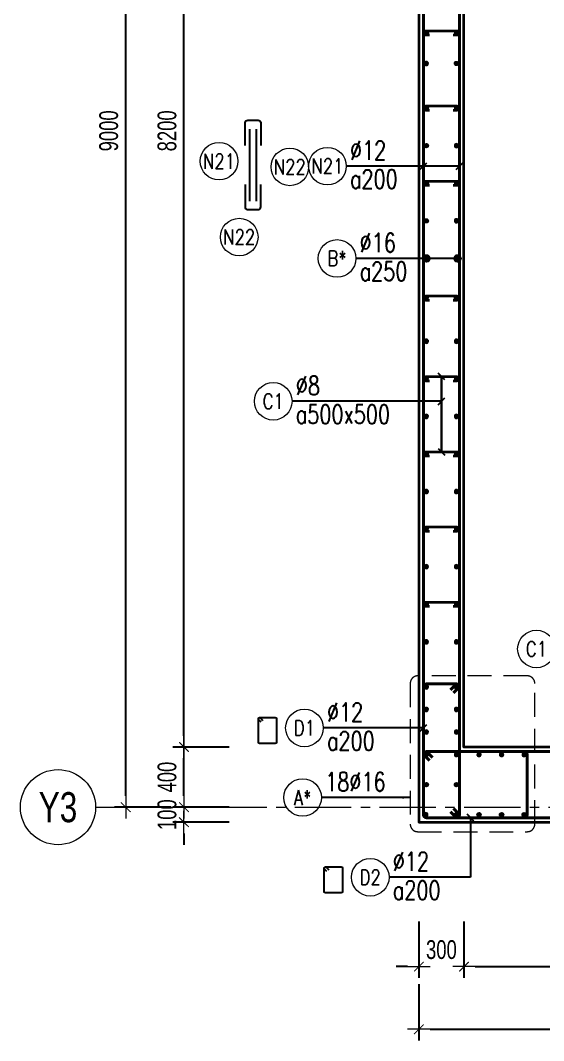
# Model space of a CAD drawing. Header units: millimetres. Extents: x 931337 to 1117500, y 19732 to 157199.
# Drawn here: x 945199 to 948678, y 93483 to 100272 of the extents above; entities that cross this region are included whole.
import ezdxf
from ezdxf.enums import TextEntityAlignment as Align

# ---------------------------------------------------------------- set-up
doc = ezdxf.new("R2010")
doc.units = ezdxf.units.MM
doc.header["$MEASUREMENT"] = 0
for name, pattern in [('HIDDEN', [9.525, 6.35, -3.175]), ('HIDDEN2', [4.7625, 3.175, -1.5875]), ('HT_Dim Grid$0$CENTER2', [1.125, 0.75, -0.125, 0.125, -0.125]), ('HT_Grid$0$CENTER2', [1.125, 0.75, -0.125, 0.125, -0.125])]:
    doc.linetypes.add(name, pattern=pattern)
doc.layers.get('0').update_dxf_attribs({"lineweight": 20})
doc.layers.get('Defpoints').update_dxf_attribs({"color": 151, "lineweight": 9})
doc.layers.add('Hidden', color=9, linetype='HIDDEN')
doc.layers.add('Ligature', color=1, linetype='Continuous')
for name, color, linetype, lineweight in [('HT_Dim Grid$0$NDC_S_AXIS', 5, 'HT_Dim Grid$0$CENTER2', 13), ('HT_Dim Grid$0$NDC_S_SYMBOL', 1, 'Continuous', 15), ('HT_Dim Grid$0$NDC_S_TEXT SYMBOL', 7, 'Continuous', 20), ('HT_Grid$0$NDC_S_AXIS', 5, 'HT_Grid$0$CENTER2', 13), ('KC-LEADER', 153, 'Continuous', 18), ('KC-THEP', 6, 'Continuous', 40), ('NDC_S_DIM', 1, 'Continuous', 15), ('NDC_S_HIDDEN', 8, 'HIDDEN2', 13), ('NDC_S_LEADER', 1, 'Continuous', 15), ('NDC_S_REBAR', 4, 'Continuous', 35), ('NDC_S_STIRRUP', 4, 'Continuous', 40), ('NDC_S_VN TEXT', 7, 'Continuous', 20), ('NDC_S_WALL', 6, 'Continuous', 35)]:
    doc.layers.add(name, color=color, linetype=linetype, lineweight=lineweight)
doc.styles.add('HT_Dim Grid$0$NDC_ANNO', font='', dxfattribs={"width": 0.8})
doc.styles.add('NDC_ARIAL', font='arial.ttf', dxfattribs={"width": 0.85})
doc.styles.add('NDC_DIM', font='', dxfattribs={"width": 0.75})
doc.styles.add('NDC_EN TXT', font='romans.shx', dxfattribs={"width": 0.8})
doc.styles.get('HT_Dim Grid$0$NDC_ANNO').set_extended_font_data('Dotum')
doc.styles.get('NDC_DIM').set_extended_font_data('Dotum')
doc.dimstyles.new('NDC_1-50', dxfattribs={"dimscale": 50, "dimtxt": 2.5, "dimasz": 1, "dimexe": 1.5, "dimexo": 0, "dimgap": 0.8, "dimtad": 1, "dimdec": 0, "dimdsep": 46, "dimtxsty": 'NDC_ARIAL', "dimblk": 'DIMMARK', "dimcen": 49999.938995, "dimdle": 1.5, "dimclrd": 1, "dimclre": 1, "dimclrt": 3, "dimadec": 0, "dimazin": 0, "dimtfac": 1, "dimtdec": 0, "dimtix": 1, "dimtmove": 2, "dimatfit": 3, "dimfxl": 1, "dimarcsym": 0})
doc.dimstyles.new('NDC_dim_30', dxfattribs={"dimscale": 30, "dimtxt": 2.5, "dimasz": 1.5, "dimexe": 1.5, "dimexo": 2.5, "dimgap": 1, "dimtad": 1, "dimdec": 0, "dimzin": 0, "dimdsep": 46, "dimtxsty": 'NDC_DIM', "dimblk": 'DIMMARK', "dimcen": 0.09, "dimdle": 1.2, "dimclrd": 1, "dimclre": 1, "dimclrt": 3, "dimadec": 0, "dimazin": 0, "dimtfac": 1, "dimtdec": 0, "dimtix": 1, "dimtofl": 0, "dimtmove": 0, "dimatfit": 3, "dimfxl": 6, "dimfxlon": 1, "dimtolj": 1, "dimtzin": 0, "dimarcsym": 0})
doc.dimstyles.new('NDC_dim_50', dxfattribs={"dimscale": 50, "dimtxt": 2.5, "dimasz": 1.5, "dimexe": 1.5, "dimexo": 2.5, "dimgap": 1, "dimtad": 1, "dimdec": 0, "dimzin": 0, "dimdsep": 46, "dimtxsty": 'NDC_DIM', "dimblk": 'DIMMARK', "dimcen": 0.09, "dimdle": 1.2, "dimclrd": 1, "dimclre": 1, "dimclrt": 3, "dimadec": 0, "dimazin": 0, "dimtfac": 1, "dimtdec": 0, "dimtix": 1, "dimtofl": 0, "dimtmove": 0, "dimatfit": 3, "dimfxl": 6, "dimfxlon": 1, "dimtolj": 1, "dimtzin": 0, "dimarcsym": 0})

# ---------------------------------------------------------------- blocks, each defined once
blk = doc.blocks.new('THEP')
at = {"layer": 'KC-LEADER', "color": 6}
blk.add_circle((0, 0), 14, dxfattribs=at)
at = {"layer": 'KC-THEP'}
for p, q in [((-14, 0), (14, 0)), ((9.9, 9.9), (-9.9, -9.9)), ((-9.9, 9.9), (9.9, -9.9)), ((0, 14), (0, -14))]:
    blk.add_line(p, q, dxfattribs=at)
blk = doc.blocks.new('DIMMARK')
at = {"layer": 'NDC_S_DIM', "color": 1}
blk.add_line((-1.5, 0), (1, 0), dxfattribs=at)
at = {"layer": 'NDC_S_DIM', "color": 2, "const_width": 0.1}
blk.add_lwpolyline([(-0.424, -0.424), (0.424, 0.424)], dxfattribs=at)
blk = doc.blocks.new('*U13')
blk.add_circle((-2.5, 0), 2.5)
at = {"layer": 'NDC_S_VN TEXT', "color": 3, "style": 'NDC_EN TXT', "width": 0.75}
blk.add_attdef('DK1', (0.5, 0.85), '', height=2.5, dxfattribs=at)
at = {"layer": 'NDC_S_VN TEXT', "color": 7, "style": 'NDC_EN TXT', "width": 0.8}
blk.add_attdef('SH2', text='', height=2, dxfattribs=at).set_placement((-2.5, 0), align=Align.MIDDLE)
blk = doc.blocks.new('*U11')
blk.add_circle((-2.5, 0), 2.5)
at = {"layer": 'NDC_S_VN TEXT', "color": 3, "style": 'NDC_EN TXT', "width": 0.75}
for tag, p in [('DK1', (0.5, 0.85)), ('KC1', (0.5, -2.97))]:
    blk.add_attdef(tag, p, '', height=2.5, dxfattribs=at)
at = {"layer": 'NDC_S_VN TEXT', "color": 7, "style": 'NDC_EN TXT', "width": 0.8}
blk.add_attdef('SH2', text='', height=2, dxfattribs=at).set_placement((-2.5, 0), align=Align.MIDDLE)
blk = doc.blocks.new('A$C7BC65A55')
at = {"layer": 'Ligature'}
for p, q in [((-15.2, 372, 0), (-15.2, 38.5, 0)), ((15.2, 372, 0), (15.2, 38.5, 0))]:
    blk.add_line(p, q, dxfattribs=at)
for points in [[(-36.2, 296.5), (-36.2, 400.9, -0.414214), (-24, 413.1), (24, 413.1, -0.414214), (36.2, 400.9), (36.2, 296.5)], [(-36.2, 116.5), (-36.2, 12.2, 0.414214), (-24, 0), (24, 0, 0.414214), (36.2, 12.2), (36.2, 116.5)]]:
    blk.add_lwpolyline(points, format="xyb", dxfattribs=at)
blk = doc.blocks.new('*U12')
blk.add_circle((-2.5, 0), 2.5)
at = {"layer": 'NDC_S_VN TEXT', "color": 3, "style": 'NDC_EN TXT', "width": 0.75}
for tag, p in [('DK1', (0.5, 0.85)), ('KC1', (0.5, -2.97))]:
    blk.add_attdef(tag, p, '', height=2.5, dxfattribs=at)
at = {"layer": 'NDC_S_VN TEXT', "color": 7, "style": 'NDC_EN TXT', "width": 0.8}
blk.add_attdef('SH2', text='', height=2, dxfattribs=at).set_placement((-2.5, 0), align=Align.MIDDLE)
blk = doc.blocks.new('*D1157')
at = {"layer": 'Defpoints', "color": 0, "transparency": 16777216}
for p in [(948148.2, 95857.7), (947848.2, 95357.7), (948148.2, 93975.5)]:
    blk.add_point(p, dxfattribs=at)
at = {"layer": 'NDC_S_DIM', "color": 1, "lineweight": -2, "transparency": 16777216}
for p, q in [((947848.2, 94275.5), (947848.2, 93900.5)), ((948148.2, 94275.5), (948148.2, 93900.5)), ((947773.2, 93975.5), (947698.2, 93975.5)), ((948223.2, 93975.5), (948298.2, 93975.5))]:
    blk.add_line(p, q, dxfattribs=at)
at = {"layer": 'NDC_S_DIM', "color": 1, "lineweight": -2, "transparency": 16777216, "xscale": 75, "yscale": 75, "zscale": 75}
blk.add_blockref('DIMMARK', (947848.2, 93975.5), dxfattribs=at)
at = {"layer": 'NDC_S_DIM', "color": 1, "lineweight": -2, "transparency": 16777216, "xscale": 75, "yscale": 75, "zscale": 75, "rotation": 180}
blk.add_blockref('DIMMARK', (948148.2, 93975.5), dxfattribs=at)
at = {"layer": 'NDC_S_DIM', "color": 3, "transparency": 16777216, "insert": (947998.2, 94088.1), "char_height": 125, "attachment_point": 5, "style": 'NDC_DIM'}
blk.add_mtext('\\A1;300', dxfattribs=at)
blk = doc.blocks.new('*D1158')
at = {"layer": 'Defpoints', "color": 0, "ltscale": 200, "transparency": 16777216}
for p in [(948148.2, 95857.7), (949598.2, 95857.7), (949598.2, 93975.5)]:
    blk.add_point(p, dxfattribs=at)
at = {"layer": 'NDC_S_DIM', "color": 1, "lineweight": -2, "ltscale": 200, "transparency": 16777216}
for p, q in [((948148.2, 94275.5), (948148.2, 93900.5)), ((949598.2, 94275.5), (949598.2, 93900.5)), ((948223.2, 93975.5), (949523.2, 93975.5))]:
    blk.add_line(p, q, dxfattribs=at)
at = {"layer": 'NDC_S_DIM', "color": 1, "lineweight": -2, "ltscale": 200, "transparency": 16777216, "xscale": 75, "yscale": 75, "zscale": 75, "rotation": 180}
blk.add_blockref('DIMMARK', (948148.2, 93975.5), dxfattribs=at)
at = {"layer": 'NDC_S_DIM', "color": 1, "lineweight": -2, "ltscale": 200, "transparency": 16777216, "xscale": 75, "yscale": 75, "zscale": 75}
blk.add_blockref('DIMMARK', (949598.2, 93975.5), dxfattribs=at)
at = {"layer": 'NDC_S_DIM', "color": 3, "ltscale": 200, "transparency": 16777216, "insert": (948873.2, 94088.1), "char_height": 125, "attachment_point": 5, "style": 'NDC_DIM'}
blk.add_mtext('\\A1;1450', dxfattribs=at)
blk = doc.blocks.new('*D1163')
at = {"layer": 'Defpoints', "color": 0, "ltscale": 200, "transparency": 16777216}
for p in [(947848.2, 95098.3), (950848.2, 94815.9), (950848.2, 93558.3)]:
    blk.add_point(p, dxfattribs=at)
at = {"layer": 'NDC_S_DIM', "color": 1, "lineweight": -2, "ltscale": 200, "transparency": 16777216}
for p, q in [((947848.2, 93858.3), (947848.2, 93483.3)), ((950848.2, 93858.3), (950848.2, 93483.3)), ((947923.2, 93558.3), (950773.2, 93558.3))]:
    blk.add_line(p, q, dxfattribs=at)
at = {"layer": 'NDC_S_DIM', "color": 1, "lineweight": -2, "ltscale": 200, "transparency": 16777216, "xscale": 75, "yscale": 75, "zscale": 75, "rotation": 180}
blk.add_blockref('DIMMARK', (947848.2, 93558.3), dxfattribs=at)
at = {"layer": 'NDC_S_DIM', "color": 1, "lineweight": -2, "ltscale": 200, "transparency": 16777216, "xscale": 75, "yscale": 75, "zscale": 75}
blk.add_blockref('DIMMARK', (950848.2, 93558.3), dxfattribs=at)
at = {"layer": 'NDC_S_DIM', "color": 3, "ltscale": 200, "transparency": 16777216, "insert": (949348.2, 93670.9), "char_height": 125, "attachment_point": 5, "style": 'NDC_DIM'}
blk.add_mtext('\\A1;3000', dxfattribs=at)
blk = doc.blocks.new('*D1176')
at = {"layer": 'Defpoints', "color": 0, "ltscale": 200, "transparency": 16777216}
for p in [(946286.4, 95436.6), (949155.8, 95436.6), (949155.8, 95036.6)]:
    blk.add_point(p, dxfattribs=at)
at = {"layer": 'NDC_S_DIM', "color": 1, "lineweight": -2, "ltscale": 200, "transparency": 16777216}
for p, q in [((946586.4, 95436.6), (946211.4, 95436.6)), ((946286.4, 95111.6), (946286.4, 95361.6)), ((946586.4, 95036.6), (946211.4, 95036.6))]:
    blk.add_line(p, q, dxfattribs=at)
at = {"layer": 'NDC_S_DIM', "color": 1, "lineweight": -2, "ltscale": 200, "transparency": 16777216, "xscale": 75, "yscale": 75, "zscale": 75}
for p, rotation in [((946286.4, 95436.6), 90), ((946286.4, 95036.6), 270)]:
    blk.add_blockref('DIMMARK', p, dxfattribs=dict(at, rotation=rotation))
at = {"layer": 'NDC_S_DIM', "color": 3, "ltscale": 200, "transparency": 16777216, "insert": (946173.8, 95236.6), "char_height": 125, "attachment_point": 5, "rotation": 90, "style": 'NDC_DIM'}
blk.add_mtext('\\A1;400', dxfattribs=at)
blk = doc.blocks.new('*D1177')
at = {"layer": 'Defpoints', "color": 0, "ltscale": 200, "transparency": 16777216}
for p in [(946286.4, 103636.6), (948166.1, 103636.6), (949155.8, 95436.6)]:
    blk.add_point(p, dxfattribs=at)
at = {"layer": 'NDC_S_DIM', "color": 1, "lineweight": -2, "ltscale": 200, "transparency": 16777216}
for p, q in [((946586.4, 103636.6), (946211.4, 103636.6)), ((946286.4, 95511.6), (946286.4, 103561.6)), ((946586.4, 95436.6), (946211.4, 95436.6))]:
    blk.add_line(p, q, dxfattribs=at)
at = {"layer": 'NDC_S_DIM', "color": 1, "lineweight": -2, "ltscale": 200, "transparency": 16777216, "xscale": 75, "yscale": 75, "zscale": 75}
for p, rotation in [((946286.4, 103636.6), 90), ((946286.4, 95436.6), 270)]:
    blk.add_blockref('DIMMARK', p, dxfattribs=dict(at, rotation=rotation))
at = {"layer": 'NDC_S_DIM', "color": 3, "ltscale": 200, "transparency": 16777216, "insert": (946173.8, 99536.6), "char_height": 125, "attachment_point": 5, "rotation": 90, "style": 'NDC_DIM'}
blk.add_mtext('\\A1;8200', dxfattribs=at)
blk = doc.blocks.new('*D1179')
at = {"layer": 'Defpoints', "color": 0, "ltscale": 200, "transparency": 16777216}
for p in [(945898.8, 104036.6), (946585.7, 104036.6), (946585.7, 95036.6)]:
    blk.add_point(p, dxfattribs=at)
at = {"layer": 'NDC_S_DIM', "color": 1, "lineweight": -2, "ltscale": 200, "transparency": 16777216}
for p, q in [((946198.8, 104036.6), (945823.8, 104036.6)), ((945898.8, 95111.6), (945898.8, 103961.6)), ((946198.8, 95036.6), (945823.8, 95036.6))]:
    blk.add_line(p, q, dxfattribs=at)
at = {"layer": 'NDC_S_DIM', "color": 1, "lineweight": -2, "ltscale": 200, "transparency": 16777216, "xscale": 75, "yscale": 75, "zscale": 75}
for p, rotation in [((945898.8, 104036.6), 90), ((945898.8, 95036.6), 270)]:
    blk.add_blockref('DIMMARK', p, dxfattribs=dict(at, rotation=rotation))
at = {"layer": 'NDC_S_DIM', "color": 3, "ltscale": 200, "transparency": 16777216, "insert": (945786.2, 99536.6), "char_height": 125, "attachment_point": 5, "rotation": 90, "style": 'NDC_DIM'}
blk.add_mtext('\\A1;9000', dxfattribs=at)
blk = doc.blocks.new('*U93')
at = {"layer": 'HT_Dim Grid$0$NDC_S_SYMBOL'}
blk.add_line((5, 0), (9, 0), dxfattribs=at)
blk.add_circle((0, 0), 5, dxfattribs=at)
at = {"layer": 'HT_Dim Grid$0$NDC_S_TEXT SYMBOL', "color": 7, "style": 'HT_Dim Grid$0$NDC_ANNO', "width": 0.8}
blk.add_attdef('GRID', text='', height=4, rotation=270, dxfattribs=at).set_placement((0, 0), align=Align.MIDDLE)
blk = doc.blocks.new('*D1190')
at = {"layer": 'Defpoints', "color": 0, "ltscale": 200, "transparency": 16777216}
for p in [(949155.8, 95036.6), (946286.4, 94936.6), (947848.2, 94936.6)]:
    blk.add_point(p, dxfattribs=at)
at = {"layer": 'NDC_S_DIM', "color": 1, "lineweight": -2, "ltscale": 200, "transparency": 16777216}
for p, q in [((946286.4, 95111.6), (946286.4, 95186.6)), ((946586.4, 95036.6), (946211.4, 95036.6)), ((946586.4, 94936.6), (946211.4, 94936.6)), ((946286.4, 94861.6), (946286.4, 94786.6))]:
    blk.add_line(p, q, dxfattribs=at)
at = {"layer": 'NDC_S_DIM', "color": 1, "lineweight": -2, "ltscale": 200, "transparency": 16777216, "xscale": 75, "yscale": 75, "zscale": 75}
for p, rotation in [((946286.4, 95036.6), 270), ((946286.4, 94936.6), 90)]:
    blk.add_blockref('DIMMARK', p, dxfattribs=dict(at, rotation=rotation))
at = {"layer": 'NDC_S_DIM', "color": 3, "ltscale": 200, "transparency": 16777216, "insert": (946173.8, 94986.6), "char_height": 125, "attachment_point": 5, "rotation": 90, "style": 'NDC_DIM'}
blk.add_mtext('\\A1;100', dxfattribs=at)

msp = doc.modelspace()

# ---------------------------------------------------------------- linework, layer by layer
for centre in [(946519.442, 99334.834), (946990.411, 99296.674), (946653.89, 98829.832)]:
    msp.add_circle(centre, 125)
at = {"layer": 'HT_Grid$0$NDC_S_AXIS', "ltscale": 500}
msp.add_line((945898.793, 95036.563), (961192.168, 95036.563), dxfattribs=at)
at = {"layer": 'Ligature'}
for points in [[(946799.307, 95602.603), (946783.341, 95618.569, -0.66817864), (946789.115, 95632.507), (946893.744, 95632.507, -0.41421356), (946901.909, 95624.342), (946901.908, 95467.235, -0.41421356), (946893.744, 95459.07), (946789.115, 95459.07, -0.41421356), (946780.95, 95467.235), (946780.95, 95624.342, -0.66817864), (946794.888, 95630.116), (946810.854, 95614.15)], [(947237.12, 94609.002), (947221.154, 94624.968, -0.66817864), (947226.927, 94638.906), (947331.556, 94638.906, -0.41421356), (947339.721, 94630.741), (947339.721, 94473.633, -0.41421356), (947331.556, 94465.469), (947226.927, 94465.469, -0.41421356), (947218.762, 94473.633), (947218.762, 94630.741, -0.66817864), (947232.7, 94636.514), (947248.666, 94620.549)]]:
    msp.add_lwpolyline(points, format="xyb", dxfattribs=at)
at = {"layer": 'NDC_S_HIDDEN', "ltscale": 50}
msp.add_lwpolyline([(947840.767, 94873.476), (948569.274, 94873.476, 0.41421356), (948619.274, 94923.476), (948619.274, 95859.952, 0.41421356), (948569.274, 95909.952), (947840.767, 95909.952, 0.41421356), (947790.767, 95859.952), (947790.767, 94923.476, 0.41421356)], format="xyb", close=True, dxfattribs=at)
at = {"layer": 'NDC_S_REBAR'}
for points in [[(947919.734, 100172.809), (947894.734, 100172.809, -1), (947894.734, 100202.809), (948101.759, 100202.809, -1), (948101.759, 100172.809), (948076.759, 100172.809)], [(947919.734, 99672.809), (947894.734, 99672.809, -1), (947894.734, 99702.809), (948101.759, 99702.809, -1), (948101.759, 99672.809), (948076.759, 99672.809)], [(947919.734, 99172.809), (947894.734, 99172.809, -1), (947894.734, 99202.809), (948101.759, 99202.809, -1), (948101.759, 99172.809), (948076.759, 99172.809)], [(947919.734, 98408.427), (947894.734, 98408.427, -1), (947894.734, 98438.427), (948101.759, 98438.427, -1), (948101.759, 98408.427), (948076.759, 98408.427)], [(947919.706, 97871.563), (947894.706, 97871.563, -1), (947894.706, 97901.563), (948101.73, 97901.563, -1), (948101.73, 97871.563), (948076.73, 97871.563)], [(947919.706, 97371.563), (947894.706, 97371.563, -1), (947894.706, 97401.563), (948101.73, 97401.563, -1), (948101.73, 97371.563), (948076.73, 97371.563)], [(947919.706, 96871.563), (947894.706, 96871.563, -1), (947894.706, 96901.563), (948101.73, 96901.563, -1), (948101.73, 96871.563), (948076.73, 96871.563)], [(947919.706, 96371.563), (947894.706, 96371.563, -1), (947894.706, 96401.563), (948101.73, 96401.563, -1), (948101.73, 96371.563), (948076.73, 96371.563)]]:
    msp.add_lwpolyline(points, format="xyb", dxfattribs=at)
at = {"layer": 'NDC_S_STIRRUP'}
for points in [[(948078.169, 95026.563), (948118.169, 94986.563, -0.41421356), (948098.169, 94966.563), (947898.169, 94966.563, -0.41421356), (947878.169, 94986.563), (947878.169, 100837.004, -0.41421356), (947898.169, 100857.004), (948098.169, 100857.004, -0.41421356), (948118.169, 100837.004), (948118.169, 94986.563, -0.41421356), (948098.169, 94966.563), (948058.169, 95006.563)], [(948078.279, 95796.563), (948118.279, 95836.563, 0.41421356), (948098.279, 95856.563), (947898.279, 95856.563, 0.41421356), (947878.279, 95836.563), (947878.169, 94986.563, 0.41421356), (947898.169, 94966.563), (948098.169, 94966.563, 0.41421356), (948118.169, 94986.563), (948118.279, 95836.563, 0.41421356), (948098.279, 95856.563), (948058.279, 95816.563)], [(947938.169, 95366.563), (947898.169, 95406.563, 0.41421356), (947878.169, 95386.563), (947878.169, 94986.563, 0.41421356), (947898.169, 94966.563), (948548.169, 94966.563, 0.41421356), (948568.169, 94986.563), (948568.169, 95386.563, 0.41421356), (948548.169, 95406.563), (947898.169, 95406.563, 0.41421356), (947878.169, 95386.563), (947918.169, 95346.563)], [(947938.169, 95366.563), (947898.169, 95406.563, 0.41421356), (947878.169, 95386.563), (947878.169, 94986.563, 0.41421356), (947898.169, 94966.563), (952528.169, 94966.563, 0.41421356), (952548.169, 94986.563), (952548.169, 95386.563, 0.41421356), (952528.169, 95406.563), (947898.169, 95406.563, 0.41421356), (947878.169, 95386.563), (947918.169, 95346.563)]]:
    msp.add_lwpolyline(points, format="xyb", dxfattribs=at)
at = {"layer": 'NDC_S_WALL'}
for points in [[(953548.169, 102336.563), (953548.169, 96936.563), (950848.169, 96936.563), (950848.169, 97586.563), (950548.169, 97586.563), (950548.169, 96936.563), (949598.169, 96936.563), (949598.169, 95436.563), (948148.169, 95436.563), (948148.169, 100886.563)], [(947848.169, 100886.563), (947848.169, 94936.563), (952578.169, 94936.563), (952578.169, 95436.563), (949898.169, 95436.563), (949898.169, 96736.563), (953548.169, 96736.563), (953548.169, 95436.563), (953378.169, 95436.563), (953378.169, 94936.563), (959648.169, 94936.563)]]:
    msp.add_lwpolyline(points, dxfattribs=at)

# ---------------------------------------------------------------- block references
at = {"layer": 'Hidden', "xscale": 1.44, "yscale": 1.44, "zscale": 1.44}
msp.add_blockref('A$C7BC65A55', (946744.522, 99012.554, 0.03), dxfattribs=at)
at = {"layer": 'HT_Dim Grid$0$NDC_S_AXIS'}
ref = msp.add_blockref('*U93', (945448.793, 95036.563), dxfattribs=dict(at, xscale=50, yscale=50, zscale=150))
ref.add_attrib('GRID', 'Y3', dxfattribs={"layer": 'HT_Dim Grid$0$NDC_S_TEXT SYMBOL', "color": 7, "height": 200, "style": 'HT_Dim Grid$0$NDC_ANNO', "width": 0.8}).set_placement((945448.793, 95036.563), align=Align.MIDDLE)
at = {"layer": 'KC-THEP'}
for p, rotation in [((947898.197, 100187.809), 189.6685644363809), ((948098.169, 99985.017), 189.6685644363809), ((947898.197, 99687.809), 189.6685644363809), ((947898.197, 99437.809), 189.6685644363809), ((947898.197, 99187.809), 189.6685644363809), ((947898.197, 98937.809), 189.6685644363809), ((947898.197, 98687.809), 189.6685644363809), ((948098.169, 98423.728), 189.6685644363809), ((947898.169, 95186.563), 9.668564436380946), ((947898.169, 95186.563), 9.668564436380946), ((948098.169, 95186.563), 9.668564436380946), ((948098.169, 95186.563), 9.668564436380946), ((948098.169, 94986.563), 189.6685644363809), ((948098.169, 94986.563), 189.6685644363809), ((948248.169, 94986.563), 189.6685644363809), ((948398.169, 94986.563), 189.6685644363809), ((948548.169, 94986.563), 189.6685644363809)]:
    msp.add_blockref('THEP', p, dxfattribs=dict(at, rotation=rotation))
at = {"layer": 'KC-THEP', "xscale": -1, "rotation": 350.3314355636191}
for p in [(948098.169, 100188.11), (947898.197, 99984.716), (948098.169, 99688.11), (948098.169, 99438.11), (948098.169, 99188.11), (948098.169, 98938.11), (948098.169, 98688.11), (947898.197, 98423.427), (947898.169, 98136.563), (948098.169, 98136.563), (947898.169, 97886.563), (948098.169, 97886.563), (947898.169, 97636.563), (948098.169, 97636.563), (947898.169, 97386.563), (948098.169, 97386.563), (947898.169, 97136.563), (948098.169, 97136.563), (947898.169, 96886.563), (948098.169, 96886.563), (947898.169, 96636.563), (948098.169, 96636.563), (947898.169, 96386.563), (948098.169, 96386.563), (947898.169, 96136.563), (948098.169, 96136.563), (947898.169, 95836.563), (948098.169, 95836.563), (947898.169, 95686.563), (948098.169, 95686.563), (947898.169, 95536.563), (948098.169, 95536.563), (947898.169, 95386.563), (947898.169, 95386.563), (948098.169, 95386.563), (948098.169, 95386.563), (948248.169, 95386.563), (948398.169, 95386.563), (948548.169, 95386.563), (947894.656, 94986.563), (947894.656, 94986.563)]:
    msp.add_blockref('THEP', p, dxfattribs=at)
at = {"layer": 'NDC_S_VN TEXT', "xscale": 50, "yscale": 50, "zscale": 50}
for name, p, values in [('*U11', (947365.354, 99301.843), {'SH2': 'N21', 'DK1': '%%C12', 'KC1': 'a200'}), ('*U11', (947429.25, 98687.809), {'SH2': 'B*', 'DK1': '%%C16', 'KC1': 'a250'}), ('*U12', (947004.905, 97737.201), {'SH2': 'C1', 'DK1': '%%c8', 'KC1': 'a500x500'}), ('*U12', (948754.999, 96089.05), {'SH2': 'C1', 'DK1': '%%c8', 'KC1': 'a500x500'}), ('*U11', (947212.232, 95563.604), {'SH2': 'D1', 'DK1': '%%C12', 'KC1': 'a200'}), ('*U13', (947200.428, 95100.714), {'SH2': 'A*', 'DK1': '18%%C16'}), ('*U11', (947650.044, 94570.003), {'SH2': 'D2', 'DK1': '%%C12', 'KC1': 'a200'})]:
    msp.add_blockref(name, p, dxfattribs=at).add_auto_attribs(values)

# ---------------------------------------------------------------- texts
at = {"layer": 'NDC_S_VN TEXT', "color": 7, "style": 'NDC_EN TXT', "width": 0.8}
for tag, p in [('N21', (946519.442, 99334.834)), ('N22', (946990.411, 99296.674)), ('N22', (946653.89, 98829.832))]:
    msp.add_attdef(tag, text='3', height=100, dxfattribs=at).set_placement(p, align=Align.MIDDLE)

# ---------------------------------------------------------------- dimensions: what is measured, and where the dimension line sits
at = {"layer": 'NDC_S_DIM', "ltscale": 200}
for base, p1, p2, picture, middle in [((945898.793, 104036.563), (946585.675, 95036.563), (946585.675, 104036.563), '*D1179', (945786.208, 99536.563)), ((946286.363, 95436.563), (949155.838, 95036.563), (949155.838, 95436.563), '*D1176', (946173.779, 95236.563))]:
    dim = msp.add_linear_dim(base=base, p1=p1, p2=p2, angle=90, dimstyle='NDC_dim_50', dxfattribs=at)
    dim.commit()
    dim.dimension.update_dxf_attribs({"geometry": picture, "text_midpoint": middle})
for base, p1, p2, picture, middle in [((946286.363, 103636.563), (949155.838, 95436.563), (948166.133, 103636.563), '*D1177', (946173.779, 99536.563)), ((946286.363, 94936.563), (949155.838, 95036.563), (947848.169, 94936.563), '*D1190', (946173.779, 94986.563))]:
    dim = msp.add_linear_dim(base=base, p1=p1, p2=p2, angle=90, dimstyle='NDC_dim_50', override={"dimtmove": 1}, dxfattribs=at)
    dim.commit()
    dim.dimension.update_dxf_attribs({"geometry": picture, "text_midpoint": middle})
at = {"layer": 'NDC_S_DIM'}
dim = msp.add_linear_dim(base=(948148.169, 93975.473), p1=(947848.169, 95357.697), p2=(948148.169, 95857.697), dimstyle='NDC_dim_50', dxfattribs=at)
dim.commit()
dim.dimension.update_dxf_attribs({"geometry": '*D1157', "text_midpoint": (947998.169, 94088.058)})
at = {"layer": 'NDC_S_DIM', "ltscale": 200}
for base, p1, p2, picture, middle in [((949598.169, 93975.473), (948148.169, 95857.697), (949598.169, 95857.697), '*D1158', (948873.169, 94088.058)), ((950848.169, 93558.328), (947848.169, 95098.299), (950848.169, 94815.902), '*D1163', (949348.169, 93670.912))]:
    dim = msp.add_linear_dim(base=base, p1=p1, p2=p2, dimstyle='NDC_dim_50', override={"dimtmove": 1}, dxfattribs=at)
    dim.commit()
    dim.dimension.update_dxf_attribs({"geometry": picture, "text_midpoint": middle})

# ---------------------------------------------------------------- leaders
at = {"layer": 'NDC_S_LEADER'}
for points, override in [([(948118.169, 99301.662), (947365.354, 99301.662)], {"dimtad": 0, "dimldrblk": 'Oblique'}), ([(947878.169, 99301.662), (947365.354, 99301.662)], {"dimtad": 0, "dimldrblk": 'Oblique'}), ([(948105.221, 98687.809), (947429.25, 98687.809)], {"dimtad": 0, "dimldrblk": 'Origin'}), ([(947898.197, 98687.809), (947429.25, 98687.809)], {"dimtad": 0, "dimldrblk": 'Origin'}), ([(947998.218, 97901.563), (947998.218, 97401.563)], {"dimtad": 0, "dimldrblk": 'Oblique'}), ([(947998.218, 97401.563), (947998.218, 97901.563)], {"dimtad": 0, "dimldrblk": 'Oblique'}), ([(947998.218, 97737.201), (947004.905, 97737.201)], {"dimtad": 0, "dimldrblk": 'Oblique'}), ([(947878.169, 95563.604), (947210.157, 95563.604)], {"dimtad": 0, "dimldrblk": 'Oblique'}), ([(948191.635, 94966.563), (948191.635, 94570.003), (947650.044, 94570.003)], {"dimgap": 1, "dimtad": 0, "dimldrblk": 'Oblique'})]:
    msp.add_leader(points, dimstyle='NDC_dim_30', override=override, dxfattribs=at)
msp.add_leader([(947788.556, 95100.714), (947200.428, 95100.714)], dimstyle='NDC_1-50', dxfattribs=at)

doc.saveas('drawing.dxf')
